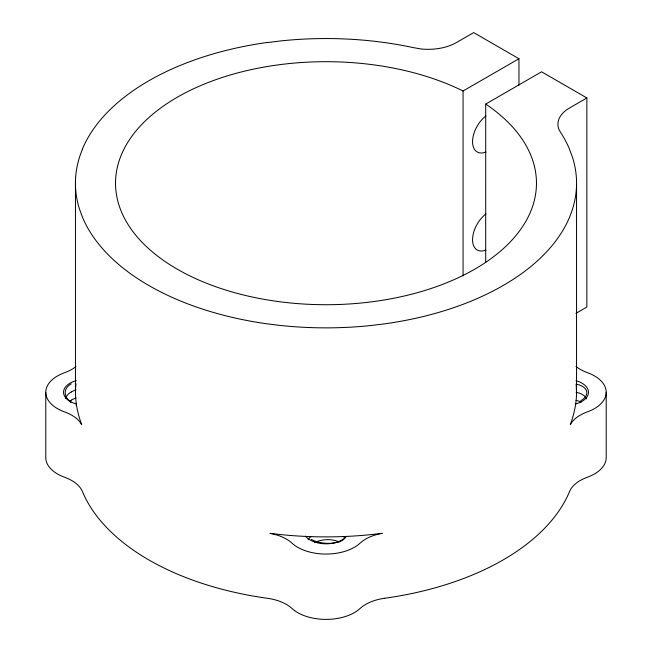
<?xml version="1.0" encoding="UTF-8"?>
<svg xmlns="http://www.w3.org/2000/svg" width="652" height="652" viewBox="0 0 652 652"><rect width="100%" height="100%" fill="white"/><g stroke="black" fill="none" stroke-linecap="round" stroke-linejoin="round"><path stroke-width="0.98" d="M463.067 275.975L463.067 90.995L518.951 58.737L518.951 85.127M485.699 262.617L485.707 104.067L541.584 71.801L586.857 97.939L586.857 307.019L575.895 313.4M75.958 366.554A40.049 23.122 0 0 1 64.784 372.618A40.098 23.146 0 0 0 64.833 412.007A39.951 23.064 0 0 1 81.712 424.721C76.854 411.714 74.393 397.671 75.958 383.808M576.547 184.614L576.547 393.702C576.303 404.289 573.956 414.696 570.321 424.623A40.049 23.122 0 0 1 587.216 411.942A40.098 23.146 0 0 0 587.167 372.561A39.951 23.064 0 0 1 575.985 366.481M82.364 149.43L80.351 154.703A250.564 144.662 0 0 0 79.43 208.917L82.396 217.075A250.645 144.711 0 0 0 267.491 323.881L276.644 325.03A250.564 144.662 0 0 0 370.54 325.56L384.664 323.848A250.645 144.711 0 0 0 569.669 216.977L571.649 211.696A250.564 144.662 0 0 0 572.57 157.491L568.984 147.898A250.564 144.662 0 0 0 563.988 137.955L563.744 137.523A250.564 144.662 0 0 0 560.973 132.975L559.334 130.286A40.041 23.113 0 0 1 567.468 109.234L586.857 97.939M346.261 536.4L346.082 536.62A22.404 12.934 0 0 1 326.261 543.817A22.404 12.934 0 0 1 306.155 536.889L305.543 536.156M76.317 380.605L75.534 380.825A22.404 12.934 0 0 0 63.529 392.431A22.404 12.934 0 0 0 75.991 403.873L76.382 403.979M575.203 404.093L576.466 403.743A22.404 12.934 0 0 0 588.471 392.137A22.404 12.934 0 0 0 576.009 380.686M267.336 42.559L281.46 40.848A250.564 144.662 0 0 1 375.356 41.378L384.501 42.543A250.564 144.662 0 0 1 413.466 47.645L420.931 48.949A40.041 23.113 0 0 0 456.922 42.282L473.686 32.6L518.951 58.737M576.205 384.615L576.547 393.702M606.213 392.243L606.213 457.582A40.098 23.146 0 0 1 587.216 477.28A40.049 23.122 0 0 0 569.636 491.396A250.645 144.711 0 0 1 384.664 598.259M75.453 181.786L75.453 390.866M45.787 392.325L45.787 457.663A40.098 23.146 0 0 0 64.833 477.346A39.951 23.064 0 0 1 82.396 491.494A250.645 144.711 0 0 0 267.491 598.3A40.049 23.122 0 0 1 291.941 608.43A40.098 23.146 0 0 0 360.165 608.406A39.951 23.064 0 0 1 384.664 598.267M485.699 104.067A210.466 121.508 0 0 1 375.291 301.338A210.466 121.508 0 0 1 121.386 154.744A210.466 121.508 0 0 1 463.067 90.995M82.266 149.324A250.645 144.711 0 0 1 267.271 42.47M485.919 152.063A22.404 12.934 -60 0 1 472.553 141.712A22.404 12.934 -60 0 1 485.919 115.926M485.919 250.075A22.404 12.934 -60 0 1 472.553 239.716A22.404 12.934 -60 0 1 485.919 213.938M76.504 405.381A20.897 13.195 7.2 0 1 75.925 405.137M71.239 402.528A20.897 13.195 7.2 0 1 70.783 402.194M70.351 401.852A20.897 13.195 7.2 0 1 71.231 383.824M71.288 392.007A20.897 10.758 -6.5 0 1 75.966 389.815M65.55 398.413A20.897 13.195 7.2 0 1 71.231 391.982M71.288 400.173A20.897 10.758 -6.5 0 1 75.966 397.981M69.519 401.265A20.897 13.195 7.2 0 1 71.231 400.149M345.747 537.313A20.897 10.31 4.7 0 1 345.544 537.607M343.889 539.269A20.897 10.31 4.7 0 1 343.547 539.522M343.188 539.774A20.897 10.31 4.7 0 1 342.43 540.255M342.023 540.484A20.897 10.31 4.7 0 1 341.159 540.924M340.703 541.127A20.897 10.31 4.7 0 1 339.749 541.51M339.26 541.698A20.897 10.31 4.7 0 1 337.695 542.187M337.149 542.334A20.897 10.31 4.7 0 1 311.297 539.4M314.851 542.472A20.897 13.643 -5.4 0 1 339.244 542.04M308.111 539.277A20.897 13.643 -5.4 0 1 311.297 536.384M343.123 536.351A20.897 10.31 4.7 0 1 345.006 538.161M576.075 384.109A20.897 10.75 -6.5 0 1 580.769 400.793M576.075 392.276A20.897 10.75 -6.5 0 1 586.458 398.853M576.075 400.442A20.897 10.75 -6.5 0 1 581.217 402.088M382.178 533.32C344.973 538.079 307.19 538.071 269.977 533.344A40.049 23.122 0 0 1 291.941 543.1A40.098 23.146 0 0 0 360.165 543.067A39.951 23.064 0 0 1 382.178 533.32"/></g></svg>
